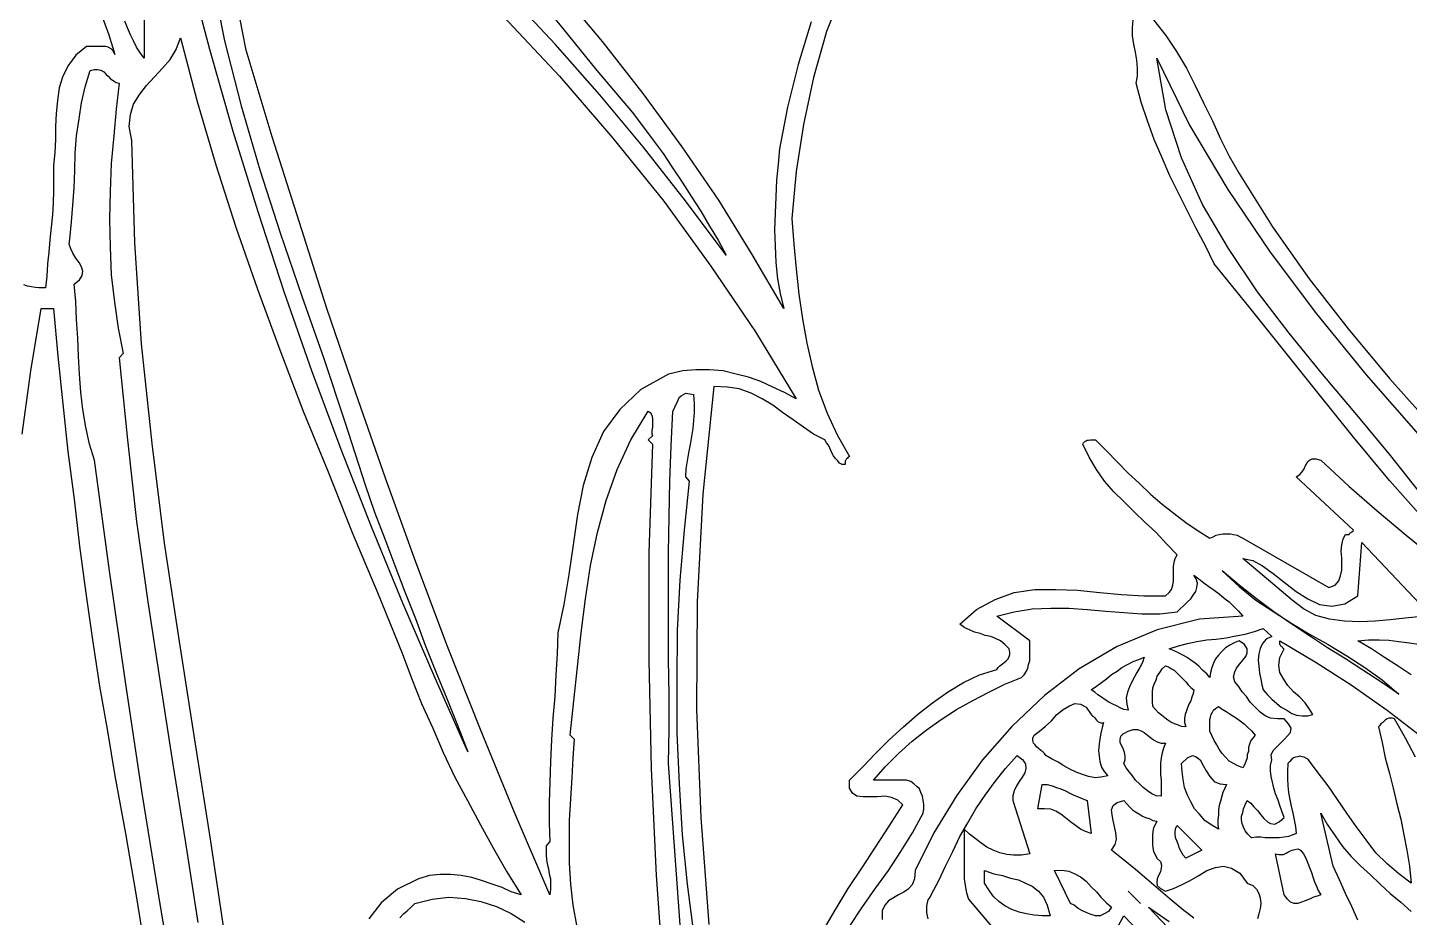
# Model space of a CAD drawing. Extents: x 0.04 to 7.37, y 0.02 to 7.76.
# Drawn here: x 1.759 to 3.99, y 4.4 to 5.838 of the extents above; entities that cross this region are included whole.
import ezdxf

# ---------------------------------------------------------------- set-up
doc = ezdxf.new("R2010")
doc.units = 0
doc.layers.add('1', color=7, linetype='Continuous')

msp = doc.modelspace()

# ---------------------------------------------------------------- linework, layer by layer
for points in [[(3.077, 5.902), (3.049, 5.831), (3.028, 5.757), (3.012, 5.681), (3, 5.605), (2.993, 5.529), (2.996, 5.488), (3, 5.448), (3.004, 5.407), (3.01, 5.367), (3.017, 5.328), (3.026, 5.29), (3.036, 5.252), (3.05, 5.215), (3.066, 5.18), (3.086, 5.145), (3.084, 5.144), (3.083, 5.142), (3.081, 5.141), (3.08, 5.139), (3.079, 5.138), (3.079, 5.136), (3.079, 5.134), (3.079, 5.132), (3.074, 5.132), (3.07, 5.134), (3.067, 5.138), (3.063, 5.142), (3.06, 5.146), (3.057, 5.152), (3.055, 5.157), (3.052, 5.163), (3.049, 5.167), (3.046, 5.172), (3.028, 5.181), (3.012, 5.192), (2.995, 5.204), (2.978, 5.216), (2.962, 5.228), (2.945, 5.238), (2.927, 5.247), (2.908, 5.254), (2.889, 5.257), (2.867, 5.258), (2.849, 5.084), (2.84, 4.91), (2.839, 4.736), (2.846, 4.562), (2.859, 4.389)], [(4.018, 5.038), (3.958, 5.106), (3.9, 5.176), (3.843, 5.247), (3.787, 5.317), (3.731, 5.387), (3.675, 5.456), (3.661, 5.485), (3.646, 5.513), (3.632, 5.541), (3.617, 5.57), (3.603, 5.598), (3.591, 5.627), (3.578, 5.657), (3.567, 5.687), (3.557, 5.717), (3.549, 5.748), (3.551, 5.759), (3.551, 5.772), (3.55, 5.785), (3.548, 5.798), (3.545, 5.811), (3.543, 5.824), (3.543, 5.837), (3.544, 5.85)], [(3.577, 5.85), (3.597, 5.825), (3.614, 5.799), (3.63, 5.772), (3.644, 5.744), (3.658, 5.715), (3.672, 5.687), (3.685, 5.658), (3.699, 5.63), (3.715, 5.602), (3.769, 5.516), (3.828, 5.432), (3.891, 5.351), (3.958, 5.271), (4.027, 5.194)], [(3.043, 4.378), (3.063, 4.412), (3.084, 4.447), (3.106, 4.48), (3.128, 4.514), (3.15, 4.548), (3.172, 4.582), (3.164, 4.59), (3.154, 4.594), (3.143, 4.596), (3.131, 4.595), (3.119, 4.595), (3.108, 4.595), (3.098, 4.596), (3.091, 4.601), (3.086, 4.609), (3.086, 4.622), (3.107, 4.643), (3.128, 4.665), (3.15, 4.687), (3.173, 4.708), (3.196, 4.728), (3.22, 4.747), (3.244, 4.764), (3.27, 4.78), (3.296, 4.792), (3.324, 4.801), (3.326, 4.804), (3.329, 4.807), (3.333, 4.81), (3.336, 4.812), (3.339, 4.815), (3.342, 4.818), (3.344, 4.822), (3.345, 4.825), (3.345, 4.829), (3.344, 4.834), (3.337, 4.841), (3.33, 4.847), (3.322, 4.851), (3.314, 4.854), (3.305, 4.856), (3.297, 4.859), (3.288, 4.861), (3.28, 4.865), (3.272, 4.868), (3.264, 4.874), (3.291, 4.898), (3.321, 4.914), (3.352, 4.925), (3.385, 4.93), (3.419, 4.93), (3.454, 4.929), (3.49, 4.925), (3.525, 4.922), (3.561, 4.92), (3.596, 4.92), (3.602, 4.925), (3.606, 4.93), (3.608, 4.937), (3.609, 4.944), (3.609, 4.951), (3.609, 4.959), (3.609, 4.967), (3.61, 4.974), (3.612, 4.98), (3.615, 4.986), (3.598, 5.004), (3.581, 5.022), (3.563, 5.039), (3.546, 5.055), (3.529, 5.072), (3.513, 5.088), (3.498, 5.105), (3.485, 5.124), (3.473, 5.144), (3.463, 5.165), (3.464, 5.167), (3.466, 5.169), (3.468, 5.17), (3.47, 5.171), (3.472, 5.171), (3.475, 5.172), (3.477, 5.172), (3.48, 5.172), (3.483, 5.172), (3.501, 5.154), (3.518, 5.136), (3.536, 5.118), (3.554, 5.101), (3.572, 5.084), (3.591, 5.068), (3.61, 5.053), (3.629, 5.038), (3.649, 5.025), (3.668, 5.013), (3.673, 5.015), (3.678, 5.018), (3.683, 5.019), (3.689, 5.02), (3.695, 5.02), (3.701, 5.02), (3.706, 5.019), (3.712, 5.018), (3.717, 5.015), (3.721, 5.013), (3.86, 4.933), (3.87, 4.937), (3.876, 4.944), (3.879, 4.952), (3.881, 4.961), (3.881, 4.971), (3.881, 4.981), (3.88, 4.992), (3.881, 5.002), (3.883, 5.012), (3.887, 5.019), (3.889, 5.019), (3.891, 5.019), (3.893, 5.019), (3.894, 5.021), (3.896, 5.022), (3.897, 5.023), (3.899, 5.025), (3.9, 5.026), (3.807, 5.112), (3.813, 5.116), (3.817, 5.12), (3.82, 5.125), (3.822, 5.129), (3.824, 5.133), (3.826, 5.137), (3.829, 5.139), (3.833, 5.141), (3.839, 5.141), (3.847, 5.139), (3.892, 5.097), (3.938, 5.057), (3.985, 5.018), (4.033, 4.979)]]:
    msp.add_lwpolyline(points)
at = {"layer": '1'}
for points in [[(2.304, 5.099), (2.319, 5.055), (2.336, 5.012), (2.352, 4.969), (2.368, 4.926), (2.385, 4.883), (2.401, 4.84), (2.418, 4.797), (2.436, 4.754), (2.453, 4.711), (2.47, 4.668), (2.417, 4.787), (2.365, 4.908), (2.314, 5.031), (2.265, 5.156), (2.218, 5.283), (2.173, 5.411), (2.131, 5.54), (2.091, 5.67), (2.053, 5.802), (2.019, 5.933)], [(2.056, 5.923), (2.077, 5.816), (2.104, 5.711), (2.134, 5.608), (2.167, 5.506), (2.202, 5.404), (2.237, 5.303), (2.271, 5.201), (2.304, 5.099)], [(2.735, 5.701), (2.752, 5.679), (2.769, 5.656), (2.785, 5.634), (2.8, 5.611), (2.816, 5.588), (2.831, 5.564), (2.846, 5.541), (2.86, 5.517), (2.874, 5.494), (2.887, 5.47), (2.821, 5.558), (2.753, 5.645), (2.683, 5.729), (2.611, 5.811), (2.536, 5.891)], [(2.567, 5.905), (2.623, 5.836), (2.678, 5.768), (2.735, 5.701)], [(3.024, 5.847), (3.003, 5.778), (2.986, 5.709), (2.973, 5.642), (2.971, 5.617), (2.968, 5.591), (2.967, 5.564), (2.966, 5.538), (2.965, 5.511), (2.966, 5.485), (2.967, 5.458), (2.97, 5.432), (2.974, 5.408), (2.98, 5.384), (2.929, 5.471), (2.875, 5.559), (2.816, 5.645), (2.753, 5.731), (2.687, 5.815), (2.619, 5.897)], [(1.878, 5.858), (1.89, 5.826), (1.9, 5.794), (1.897, 5.8), (1.894, 5.803), (1.889, 5.806), (1.885, 5.807), (1.88, 5.807), (1.875, 5.807), (1.869, 5.807), (1.864, 5.807), (1.859, 5.807), (1.854, 5.807), (1.837, 5.793), (1.825, 5.777), (1.816, 5.759), (1.81, 5.74), (1.807, 5.72), (1.805, 5.699), (1.804, 5.678), (1.804, 5.657), (1.803, 5.636), (1.801, 5.615), (1.801, 5.595), (1.801, 5.574), (1.8, 5.555), (1.799, 5.535), (1.797, 5.515), (1.795, 5.495), (1.793, 5.475), (1.791, 5.456), (1.79, 5.436), (1.788, 5.417), (1.782, 5.417), (1.777, 5.417), (1.771, 5.418), (1.765, 5.419), (1.759, 5.42), (1.753, 5.422)], [(1.947, 5.85), (1.947, 5.837), (1.947, 5.824), (1.947, 5.811), (1.947, 5.799), (1.947, 5.788), (1.941, 5.796), (1.935, 5.806), (1.93, 5.816), (1.925, 5.826), (1.92, 5.837), (1.916, 5.848)], [(3, 5.238), (2.981, 5.248), (2.962, 5.257), (2.943, 5.266), (2.923, 5.273), (2.903, 5.278), (2.882, 5.283), (2.86, 5.285), (2.838, 5.285), (2.817, 5.283), (2.794, 5.278), (2.749, 5.253), (2.715, 5.221), (2.689, 5.185), (2.67, 5.143), (2.656, 5.098), (2.647, 5.051), (2.64, 5.002), (2.633, 4.954), (2.625, 4.906), (2.615, 4.86), (2.614, 4.826), (2.612, 4.792), (2.61, 4.757), (2.607, 4.722), (2.605, 4.687), (2.603, 4.652), (2.602, 4.619), (2.601, 4.586), (2.601, 4.553), (2.602, 4.523), (2.596, 4.516), (2.596, 4.509), (2.596, 4.501), (2.597, 4.494), (2.598, 4.487), (2.6, 4.479), (2.601, 4.471), (2.603, 4.463), (2.603, 4.455), (2.603, 4.446), (2.602, 4.437), (2.545, 4.57), (2.49, 4.704), (2.437, 4.838), (2.386, 4.974), (2.337, 5.11), (2.289, 5.247), (2.242, 5.384), (2.198, 5.523), (2.154, 5.661), (2.112, 5.801), (2.106, 5.831), (2.1, 5.862)], [(2.527, 5.856), (2.618, 5.759), (2.704, 5.659), (2.786, 5.557), (2.862, 5.452), (2.934, 5.346), (3, 5.238)], [(2.078, 4.368), (2.054, 4.527), (2.029, 4.687), (2.004, 4.846), (1.98, 5.005), (1.96, 5.166), (1.943, 5.327), (1.932, 5.49), (1.927, 5.655), (1.923, 5.678), (1.925, 5.697), (1.93, 5.714), (1.94, 5.73), (1.951, 5.744), (1.964, 5.758), (1.977, 5.772), (1.989, 5.786), (1.999, 5.802), (2.006, 5.821), (2.033, 5.718), (2.063, 5.616), (2.095, 5.515), (2.13, 5.415), (2.166, 5.317), (2.204, 5.218), (2.244, 5.12), (2.283, 5.022), (2.324, 4.925), (2.364, 4.827)], [(4.013, 5.079), (3.96, 5.146), (3.905, 5.212), (3.85, 5.278), (3.796, 5.344), (3.745, 5.411), (3.698, 5.481), (3.656, 5.552), (3.622, 5.627), (3.597, 5.705), (3.582, 5.788), (3.635, 5.68), (3.697, 5.576), (3.765, 5.475), (3.84, 5.375), (3.92, 5.277), (4.004, 5.181)], [(2.003, 4.244), (1.973, 4.422), (1.944, 4.601), (1.917, 4.781), (1.891, 4.96), (1.867, 5.139), (1.859, 5.165), (1.853, 5.192), (1.848, 5.221), (1.845, 5.249), (1.843, 5.278), (1.841, 5.307), (1.84, 5.336), (1.838, 5.366), (1.837, 5.395), (1.834, 5.423), (1.843, 5.43), (1.847, 5.437), (1.848, 5.444), (1.846, 5.451), (1.842, 5.458), (1.837, 5.465), (1.832, 5.473), (1.829, 5.48), (1.826, 5.488), (1.827, 5.496), (1.83, 5.524), (1.832, 5.551), (1.834, 5.579), (1.835, 5.607), (1.836, 5.635), (1.838, 5.663), (1.842, 5.69), (1.846, 5.716), (1.852, 5.742), (1.86, 5.768), (1.867, 5.77), (1.872, 5.77), (1.877, 5.769), (1.882, 5.766), (1.886, 5.762), (1.889, 5.759), (1.893, 5.755), (1.897, 5.752), (1.902, 5.749), (1.907, 5.748)], [(1.907, 5.748), (1.902, 5.706), (1.898, 5.663), (1.894, 5.618), (1.892, 5.573), (1.891, 5.528), (1.892, 5.483), (1.894, 5.438), (1.899, 5.394), (1.905, 5.352), (1.913, 5.311), (1.907, 5.304), (1.92, 5.172), (1.935, 5.04), (1.953, 4.91), (1.973, 4.78), (1.993, 4.651), (2.014, 4.521), (2.034, 4.392)], [(1.75, 5.181), (1.764, 5.283), (1.781, 5.384), (1.801, 5.384)], [(1.801, 5.384), (1.808, 5.307), (1.816, 5.23), (1.824, 5.153), (1.834, 5.076), (1.843, 5), (1.853, 4.924), (1.864, 4.849), (1.875, 4.774), (1.888, 4.701), (1.9, 4.629), (1.917, 4.536), (1.933, 4.442), (1.948, 4.349)], [(2.813, 4.381), (2.794, 4.649), (2.795, 4.704), (2.795, 4.76), (2.794, 4.817), (2.794, 4.874), (2.794, 4.932), (2.794, 4.99), (2.795, 5.048), (2.796, 5.105), (2.798, 5.162), (2.801, 5.218), (2.803, 5.222), (2.805, 5.227), (2.807, 5.231), (2.809, 5.235), (2.811, 5.24), (2.814, 5.243), (2.818, 5.245), (2.822, 5.247), (2.828, 5.246), (2.834, 5.245)], [(2.834, 5.245), (2.835, 5.23), (2.835, 5.216), (2.834, 5.203), (2.833, 5.19), (2.831, 5.177), (2.829, 5.164), (2.826, 5.151), (2.824, 5.138), (2.822, 5.125), (2.821, 5.112), (2.827, 5.105), (2.819, 5.026), (2.812, 4.945), (2.808, 4.864), (2.807, 4.781), (2.807, 4.698), (2.811, 4.616), (2.816, 4.534), (2.824, 4.454), (2.834, 4.375)], [(2.646, 4.388), (2.64, 4.42), (2.636, 4.454), (2.634, 4.488), (2.634, 4.523), (2.634, 4.557), (2.636, 4.592), (2.638, 4.626), (2.64, 4.658), (2.642, 4.688), (2.635, 4.695), (2.641, 4.75), (2.647, 4.805), (2.653, 4.86), (2.66, 4.915), (2.668, 4.969), (2.679, 5.022), (2.693, 5.074), (2.711, 5.124), (2.733, 5.172), (2.761, 5.218), (2.764, 5.216), (2.766, 5.214), (2.767, 5.211), (2.768, 5.206), (2.768, 5.202), (2.768, 5.197), (2.768, 5.192), (2.767, 5.187), (2.767, 5.182), (2.768, 5.178)], [(2.768, 5.178), (2.761, 5.172), (2.768, 5.165), (2.762, 4.99), (2.762, 4.816), (2.766, 4.641), (2.774, 4.468), (2.786, 4.296), (2.802, 4.125), (2.823, 3.955), (2.847, 3.787), (2.875, 3.62), (2.907, 3.456), (2.932, 3.319), (2.961, 3.184), (2.995, 3.05), (3.031, 2.918), (3.069, 2.787), (3.11, 2.656), (3.153, 2.526)], [(4.026, 4.887), (4.005, 4.886), (3.983, 4.884), (3.959, 4.881), (3.935, 4.879), (3.91, 4.878), (3.885, 4.879), (3.861, 4.882), (3.839, 4.888), (3.819, 4.899), (3.801, 4.913), (3.721, 4.98), (3.737, 4.977), (3.753, 4.968), (3.77, 4.956), (3.788, 4.942), (3.807, 4.927), (3.826, 4.915), (3.845, 4.906), (3.865, 4.903), (3.886, 4.907), (3.907, 4.92), (3.913, 5.006), (4.026, 4.887)], [(3.086, 4.386), (3.106, 4.416), (3.127, 4.446), (3.149, 4.476), (3.169, 4.507), (3.188, 4.537), (3.205, 4.569), (3.206, 4.576), (3.206, 4.583), (3.205, 4.59), (3.204, 4.596), (3.201, 4.602), (3.199, 4.608), (3.195, 4.612), (3.19, 4.616), (3.185, 4.62), (3.178, 4.622), (3.125, 4.622), (3.144, 4.644), (3.165, 4.665), (3.187, 4.685), (3.21, 4.703), (3.234, 4.72), (3.259, 4.736), (3.285, 4.751), (3.311, 4.764), (3.337, 4.777), (3.364, 4.788), (3.368, 4.792), (3.372, 4.798), (3.374, 4.803), (3.375, 4.809), (3.377, 4.815), (3.377, 4.821), (3.377, 4.828), (3.377, 4.834), (3.377, 4.841), (3.377, 4.847), (3.324, 4.887), (3.352, 4.894), (3.381, 4.899), (3.411, 4.9), (3.44, 4.9), (3.47, 4.898), (3.5, 4.895), (3.529, 4.893), (3.558, 4.891), (3.587, 4.891), (3.615, 4.894), (3.62, 4.899), (3.626, 4.904), (3.632, 4.91), (3.637, 4.915), (3.641, 4.921), (3.645, 4.927), (3.647, 4.933), (3.648, 4.94), (3.646, 4.947), (3.642, 4.953), (3.65, 4.947), (3.658, 4.941), (3.666, 4.935), (3.675, 4.929), (3.683, 4.923), (3.691, 4.916), (3.699, 4.91), (3.706, 4.903), (3.714, 4.895), (3.721, 4.887)], [(3.973, 4.761), (3.944, 4.781), (3.915, 4.8), (3.887, 4.818), (3.858, 4.836), (3.829, 4.855), (3.8, 4.874), (3.771, 4.894), (3.743, 4.915), (3.715, 4.937), (3.688, 4.96), (3.715, 4.935), (3.742, 4.913), (3.771, 4.894), (3.8, 4.875), (3.829, 4.858), (3.859, 4.841), (3.889, 4.823), (3.918, 4.804), (3.946, 4.784), (3.973, 4.761)], [(3.721, 4.887), (3.651, 4.882), (3.583, 4.865), (3.518, 4.838), (3.457, 4.802), (3.401, 4.759), (3.348, 4.709), (3.301, 4.655), (3.259, 4.597), (3.222, 4.537), (3.192, 4.476), (3.191, 4.463), (3.187, 4.453), (3.181, 4.446), (3.174, 4.441), (3.165, 4.437), (3.157, 4.432), (3.149, 4.427), (3.143, 4.42), (3.139, 4.411), (3.139, 4.397)], [(4, 4.659), (3.984, 4.69), (3.966, 4.721), (3.963, 4.722), (3.96, 4.722), (3.957, 4.722), (3.954, 4.721), (3.951, 4.719), (3.949, 4.717), (3.947, 4.715), (3.944, 4.713), (3.942, 4.71), (3.94, 4.708), (3.946, 4.683), (3.951, 4.658), (3.958, 4.633), (3.964, 4.609), (3.97, 4.584), (3.976, 4.559), (3.981, 4.534), (3.986, 4.509), (3.99, 4.483), (3.993, 4.456), (3.973, 4.471), (3.954, 4.487), (3.936, 4.505), (3.92, 4.526), (3.904, 4.547), (3.889, 4.569), (3.874, 4.591), (3.859, 4.613), (3.843, 4.634), (3.827, 4.655), (3.824, 4.657), (3.82, 4.659), (3.817, 4.66), (3.813, 4.661), (3.81, 4.66), (3.806, 4.659), (3.803, 4.658), (3.8, 4.656), (3.797, 4.652), (3.794, 4.649), (3.793, 4.636), (3.793, 4.625), (3.794, 4.613), (3.795, 4.602), (3.797, 4.591), (3.799, 4.58), (3.802, 4.569), (3.804, 4.558), (3.806, 4.547), (3.807, 4.536), (3.801, 4.533), (3.795, 4.531), (3.788, 4.53), (3.78, 4.529), (3.773, 4.529), (3.765, 4.529), (3.757, 4.529), (3.75, 4.53), (3.742, 4.53), (3.735, 4.529), (3.729, 4.535), (3.725, 4.54), (3.722, 4.546), (3.72, 4.552), (3.719, 4.558), (3.719, 4.564), (3.721, 4.57), (3.722, 4.576), (3.725, 4.582), (3.728, 4.589), (3.734, 4.585), (3.739, 4.579), (3.745, 4.573), (3.75, 4.566), (3.755, 4.56), (3.761, 4.555), (3.766, 4.552), (3.773, 4.551), (3.78, 4.555), (3.788, 4.562), (3.784, 4.572), (3.781, 4.581), (3.778, 4.59), (3.774, 4.6), (3.771, 4.609), (3.769, 4.619), (3.767, 4.628), (3.766, 4.637), (3.766, 4.646), (3.768, 4.655), (3.767, 4.663), (3.77, 4.67), (3.776, 4.676), (3.782, 4.682), (3.788, 4.688), (3.794, 4.694), (3.798, 4.699), (3.799, 4.706), (3.795, 4.713), (3.788, 4.721), (3.777, 4.721), (3.766, 4.722), (3.757, 4.726), (3.749, 4.732), (3.741, 4.74), (3.733, 4.748), (3.727, 4.757), (3.72, 4.765), (3.714, 4.774), (3.708, 4.781), (3.706, 4.789), (3.708, 4.797), (3.711, 4.803), (3.716, 4.81), (3.721, 4.816), (3.726, 4.822), (3.728, 4.828), (3.728, 4.834), (3.724, 4.841), (3.715, 4.847), (3.707, 4.844), (3.7, 4.84), (3.693, 4.836), (3.687, 4.83), (3.682, 4.824), (3.677, 4.818), (3.674, 4.811), (3.671, 4.804), (3.669, 4.796), (3.668, 4.788), (3.663, 4.794), (3.656, 4.8), (3.65, 4.806), (3.644, 4.811), (3.637, 4.816), (3.631, 4.82), (3.624, 4.824), (3.617, 4.828), (3.61, 4.831), (3.602, 4.834), (3.617, 4.839), (3.632, 4.843), (3.647, 4.846), (3.663, 4.849), (3.678, 4.85), (3.694, 4.852), (3.71, 4.855), (3.725, 4.858), (3.74, 4.862), (3.754, 4.867), (3.768, 4.854), (3.759, 4.85), (3.753, 4.843), (3.749, 4.835), (3.747, 4.826), (3.746, 4.816), (3.747, 4.806), (3.748, 4.795), (3.75, 4.785), (3.752, 4.776), (3.754, 4.768), (3.761, 4.76), (3.768, 4.753), (3.776, 4.746), (3.783, 4.74), (3.792, 4.735), (3.8, 4.73), (3.808, 4.727), (3.817, 4.726), (3.826, 4.726), (3.834, 4.728), (3.829, 4.737), (3.822, 4.747), (3.813, 4.756), (3.803, 4.765), (3.794, 4.775), (3.787, 4.786), (3.781, 4.796), (3.779, 4.808), (3.781, 4.82), (3.788, 4.834), (3.786, 4.835), (3.785, 4.837), (3.783, 4.838), (3.782, 4.84), (3.781, 4.841), (3.781, 4.843), (3.781, 4.845), (3.781, 4.847), (3.838, 4.813), (3.896, 4.776), (3.954, 4.735), (4.01, 4.692)], [(3.993, 4.792), (3.972, 4.806), (3.95, 4.82), (3.929, 4.834), (3.907, 4.847), (3.924, 4.849), (3.941, 4.849), (3.957, 4.848), (3.973, 4.846), (3.99, 4.844), (4.005, 4.842)], [(2.364, 4.827), (2.379, 4.787), (2.395, 4.746), (2.413, 4.706), (2.43, 4.667), (2.449, 4.627), (2.469, 4.589), (2.49, 4.55), (2.511, 4.512), (2.533, 4.474), (2.556, 4.437), (2.54, 4.442), (2.525, 4.449), (2.509, 4.454), (2.492, 4.46), (2.476, 4.465), (2.459, 4.468), (2.442, 4.47), (2.425, 4.47), (2.408, 4.468), (2.39, 4.463), (2.356, 4.446), (2.33, 4.424), (2.31, 4.398)], [(3.536, 4.735), (3.529, 4.736), (3.523, 4.739), (3.517, 4.742), (3.511, 4.745), (3.505, 4.748), (3.499, 4.752), (3.493, 4.756), (3.487, 4.76), (3.482, 4.764), (3.476, 4.768), (3.485, 4.774), (3.493, 4.78), (3.501, 4.786), (3.509, 4.793), (3.518, 4.798), (3.526, 4.804), (3.535, 4.809), (3.544, 4.814), (3.553, 4.817), (3.562, 4.821), (3.559, 4.812), (3.555, 4.804), (3.55, 4.796), (3.546, 4.789), (3.542, 4.781), (3.538, 4.773), (3.535, 4.764), (3.533, 4.755), (3.534, 4.745), (3.536, 4.735)], [(3.642, 4.768), (3.641, 4.762), (3.639, 4.756), (3.637, 4.75), (3.634, 4.745), (3.632, 4.739), (3.63, 4.734), (3.628, 4.728), (3.627, 4.722), (3.627, 4.715), (3.629, 4.708), (3.622, 4.709), (3.617, 4.711), (3.611, 4.713), (3.605, 4.716), (3.6, 4.719), (3.595, 4.723), (3.59, 4.727), (3.585, 4.731), (3.58, 4.736), (3.576, 4.741), (3.575, 4.749), (3.575, 4.757), (3.575, 4.764), (3.576, 4.771), (3.578, 4.777), (3.581, 4.784), (3.583, 4.79), (3.587, 4.796), (3.591, 4.802), (3.596, 4.807), (3.601, 4.805), (3.606, 4.802), (3.611, 4.799), (3.615, 4.795), (3.62, 4.79), (3.624, 4.786), (3.629, 4.781), (3.633, 4.776), (3.637, 4.772), (3.642, 4.768)], [(3.496, 4.715), (3.494, 4.707), (3.492, 4.698), (3.49, 4.689), (3.489, 4.68), (3.488, 4.67), (3.489, 4.661), (3.49, 4.652), (3.493, 4.643), (3.497, 4.636), (3.503, 4.629), (3.492, 4.627), (3.483, 4.626), (3.472, 4.628), (3.462, 4.631), (3.452, 4.635), (3.442, 4.64), (3.432, 4.645), (3.423, 4.651), (3.413, 4.656), (3.403, 4.662), (3.401, 4.665), (3.398, 4.668), (3.395, 4.67), (3.391, 4.673), (3.388, 4.676), (3.386, 4.679), (3.383, 4.682), (3.382, 4.686), (3.382, 4.69), (3.384, 4.695), (3.393, 4.701), (3.402, 4.709), (3.412, 4.718), (3.421, 4.728), (3.431, 4.736), (3.441, 4.742), (3.45, 4.746), (3.459, 4.745), (3.468, 4.74), (3.476, 4.728), (3.478, 4.726), (3.48, 4.725), (3.482, 4.723), (3.483, 4.721), (3.485, 4.719), (3.487, 4.717), (3.489, 4.716), (3.491, 4.715), (3.493, 4.714), (3.496, 4.715)], [(3.741, 4.695), (3.737, 4.69), (3.734, 4.686), (3.732, 4.68), (3.73, 4.675), (3.73, 4.669), (3.728, 4.663), (3.728, 4.658), (3.726, 4.652), (3.724, 4.647), (3.721, 4.642), (3.713, 4.645), (3.706, 4.649), (3.699, 4.653), (3.693, 4.659), (3.688, 4.665), (3.683, 4.672), (3.679, 4.679), (3.675, 4.686), (3.671, 4.694), (3.668, 4.701), (3.668, 4.706), (3.668, 4.711), (3.668, 4.715), (3.668, 4.72), (3.669, 4.724), (3.67, 4.728), (3.672, 4.732), (3.674, 4.735), (3.677, 4.738), (3.682, 4.741), (3.688, 4.737), (3.694, 4.733), (3.699, 4.73), (3.705, 4.726), (3.711, 4.722), (3.717, 4.718), (3.723, 4.713), (3.728, 4.708), (3.735, 4.702), (3.741, 4.695)], [(3.596, 4.682), (3.593, 4.674), (3.591, 4.666), (3.589, 4.658), (3.588, 4.649), (3.588, 4.64), (3.588, 4.631), (3.589, 4.622), (3.589, 4.613), (3.589, 4.604), (3.589, 4.596), (3.581, 4.597), (3.574, 4.6), (3.567, 4.605), (3.56, 4.61), (3.554, 4.616), (3.548, 4.622), (3.543, 4.629), (3.538, 4.635), (3.533, 4.642), (3.529, 4.649), (3.531, 4.655), (3.531, 4.661), (3.53, 4.667), (3.528, 4.673), (3.525, 4.678), (3.523, 4.683), (3.523, 4.688), (3.524, 4.693), (3.528, 4.697), (3.536, 4.701), (3.544, 4.704), (3.551, 4.704), (3.557, 4.702), (3.562, 4.699), (3.567, 4.695), (3.572, 4.691), (3.577, 4.687), (3.583, 4.684), (3.589, 4.682), (3.596, 4.682)], [(3.213, 4.398), (3.212, 4.403), (3.211, 4.408), (3.211, 4.413), (3.211, 4.419), (3.212, 4.424), (3.213, 4.429), (3.216, 4.433), (3.218, 4.437), (3.23, 4.46), (3.241, 4.483), (3.253, 4.507), (3.264, 4.531), (3.277, 4.553), (3.29, 4.576), (3.305, 4.598), (3.321, 4.62), (3.338, 4.641), (3.357, 4.662), (3.366, 4.655), (3.37, 4.648), (3.371, 4.641), (3.369, 4.634), (3.365, 4.627), (3.36, 4.62), (3.355, 4.612), (3.352, 4.605), (3.35, 4.597), (3.35, 4.589)], [(3.695, 4.615), (3.692, 4.609), (3.689, 4.602), (3.687, 4.596), (3.685, 4.588), (3.683, 4.581), (3.682, 4.574), (3.682, 4.566), (3.681, 4.558), (3.681, 4.55), (3.682, 4.543), (3.67, 4.55), (3.66, 4.557), (3.651, 4.567), (3.643, 4.576), (3.637, 4.587), (3.632, 4.598), (3.627, 4.61), (3.625, 4.623), (3.623, 4.636), (3.622, 4.649), (3.632, 4.658), (3.64, 4.662), (3.646, 4.66), (3.652, 4.655), (3.657, 4.646), (3.662, 4.637), (3.668, 4.628), (3.675, 4.62), (3.684, 4.616), (3.695, 4.615)], [(3.47, 4.589), (3.476, 4.536), (3.467, 4.539), (3.459, 4.543), (3.451, 4.549), (3.443, 4.555), (3.435, 4.561), (3.427, 4.567), (3.419, 4.572), (3.411, 4.575), (3.401, 4.576), (3.39, 4.576), (3.397, 4.615), (3.405, 4.615), (3.413, 4.613), (3.42, 4.61), (3.427, 4.608), (3.435, 4.605), (3.442, 4.601), (3.448, 4.598), (3.455, 4.595), (3.463, 4.592), (3.47, 4.589)], [(3.35, 4.589), (3.377, 4.503), (3.364, 4.501), (3.351, 4.501), (3.34, 4.502), (3.329, 4.505), (3.318, 4.509), (3.308, 4.514), (3.298, 4.521), (3.289, 4.528), (3.28, 4.535), (3.271, 4.543), (3.271, 4.533), (3.271, 4.523), (3.271, 4.512), (3.271, 4.5), (3.271, 4.488), (3.271, 4.475), (3.271, 4.463), (3.273, 4.452), (3.275, 4.44), (3.278, 4.43), (3.317, 4.384)], [(3.642, 4.399), (3.623, 4.414), (3.604, 4.43), (3.585, 4.446), (3.566, 4.462), (3.548, 4.478), (3.528, 4.494), (3.509, 4.509), (3.515, 4.518), (3.517, 4.527), (3.516, 4.537), (3.514, 4.547), (3.512, 4.557), (3.51, 4.566), (3.509, 4.574), (3.512, 4.581), (3.518, 4.586), (3.529, 4.589), (3.534, 4.584), (3.538, 4.579), (3.543, 4.574), (3.548, 4.571), (3.554, 4.567), (3.559, 4.564), (3.564, 4.562), (3.57, 4.56), (3.576, 4.557), (3.582, 4.556)], [(3.582, 4.556), (3.58, 4.551), (3.577, 4.545), (3.576, 4.539), (3.575, 4.533), (3.575, 4.526), (3.575, 4.519), (3.576, 4.513), (3.577, 4.507), (3.58, 4.501), (3.582, 4.496), (3.588, 4.491), (3.59, 4.485), (3.589, 4.48), (3.588, 4.474), (3.585, 4.468), (3.583, 4.463), (3.582, 4.457), (3.583, 4.452), (3.588, 4.447), (3.596, 4.443), (3.609, 4.447), (3.622, 4.453), (3.636, 4.46), (3.65, 4.468), (3.663, 4.476), (3.677, 4.481), (3.69, 4.483), (3.703, 4.48), (3.716, 4.472), (3.728, 4.456), (3.737, 4.452), (3.743, 4.446), (3.747, 4.439), (3.749, 4.432), (3.75, 4.423), (3.749, 4.415), (3.747, 4.406), (3.745, 4.398)], [(3.907, 4.396), (3.897, 4.418), (3.887, 4.439), (3.877, 4.461), (3.867, 4.483), (3.847, 4.569), (3.858, 4.55), (3.87, 4.532), (3.882, 4.515), (3.896, 4.499), (3.911, 4.484), (3.927, 4.469), (3.943, 4.454), (3.959, 4.439), (3.976, 4.425), (3.993, 4.41)], [(3.629, 4.496), (3.625, 4.501), (3.622, 4.506), (3.619, 4.512), (3.617, 4.517), (3.615, 4.523), (3.613, 4.528), (3.612, 4.534), (3.612, 4.539), (3.613, 4.545), (3.615, 4.549), (3.655, 4.509), (3.629, 4.496)], [(3.847, 4.437), (3.841, 4.435), (3.835, 4.433), (3.829, 4.43), (3.822, 4.427), (3.816, 4.425), (3.81, 4.423), (3.804, 4.423), (3.798, 4.425), (3.793, 4.43), (3.788, 4.437), (3.774, 4.503), (3.779, 4.502), (3.783, 4.502), (3.787, 4.502), (3.791, 4.504), (3.794, 4.506), (3.798, 4.508), (3.801, 4.509), (3.805, 4.51), (3.81, 4.511), (3.814, 4.509), (3.819, 4.503), (3.823, 4.496), (3.826, 4.488), (3.829, 4.481), (3.832, 4.473), (3.834, 4.466), (3.837, 4.458), (3.84, 4.451), (3.843, 4.444), (3.847, 4.437)], [(3.41, 4.403), (3.397, 4.403), (3.384, 4.404), (3.372, 4.406), (3.36, 4.409), (3.348, 4.413), (3.337, 4.419), (3.327, 4.426), (3.318, 4.435), (3.311, 4.445), (3.304, 4.456), (3.304, 4.476), (3.319, 4.471), (3.333, 4.468), (3.346, 4.464), (3.359, 4.461), (3.37, 4.456), (3.381, 4.451), (3.391, 4.443), (3.399, 4.433), (3.405, 4.42), (3.41, 4.403)], [(3.509, 4.417), (3.504, 4.41), (3.497, 4.406), (3.491, 4.403), (3.483, 4.403), (3.476, 4.405), (3.469, 4.408), (3.462, 4.411), (3.455, 4.415), (3.449, 4.42), (3.443, 4.423), (3.417, 4.476), (3.429, 4.477), (3.44, 4.475), (3.45, 4.471), (3.459, 4.466), (3.468, 4.459), (3.476, 4.45), (3.485, 4.442), (3.492, 4.433), (3.501, 4.424), (3.509, 4.417)], [(3.536, 4.443), (3.556, 4.423), (3.536, 4.443)], [(2.36, 4.4), (2.366, 4.406), (2.372, 4.411), (2.378, 4.417), (2.384, 4.423), (2.412, 4.43), (2.439, 4.433), (2.466, 4.431), (2.491, 4.426), (2.516, 4.418), (2.54, 4.407), (2.562, 4.393)], [(3.668, 4.258), (3.667, 4.251), (3.665, 4.245), (3.663, 4.24), (3.66, 4.235), (3.656, 4.23), (3.652, 4.227), (3.647, 4.224), (3.641, 4.221), (3.635, 4.219), (3.629, 4.218), (3.613, 4.23), (3.595, 4.239), (3.575, 4.248), (3.555, 4.257), (3.536, 4.266), (3.519, 4.276), (3.504, 4.289), (3.495, 4.303), (3.492, 4.322), (3.496, 4.344), (3.529, 4.403), (3.668, 4.258)], [(3.682, 4.298), (3.569, 4.417), (3.602, 4.394)]]:
    msp.add_lwpolyline(points, dxfattribs=at)

doc.saveas('drawing.dxf')
